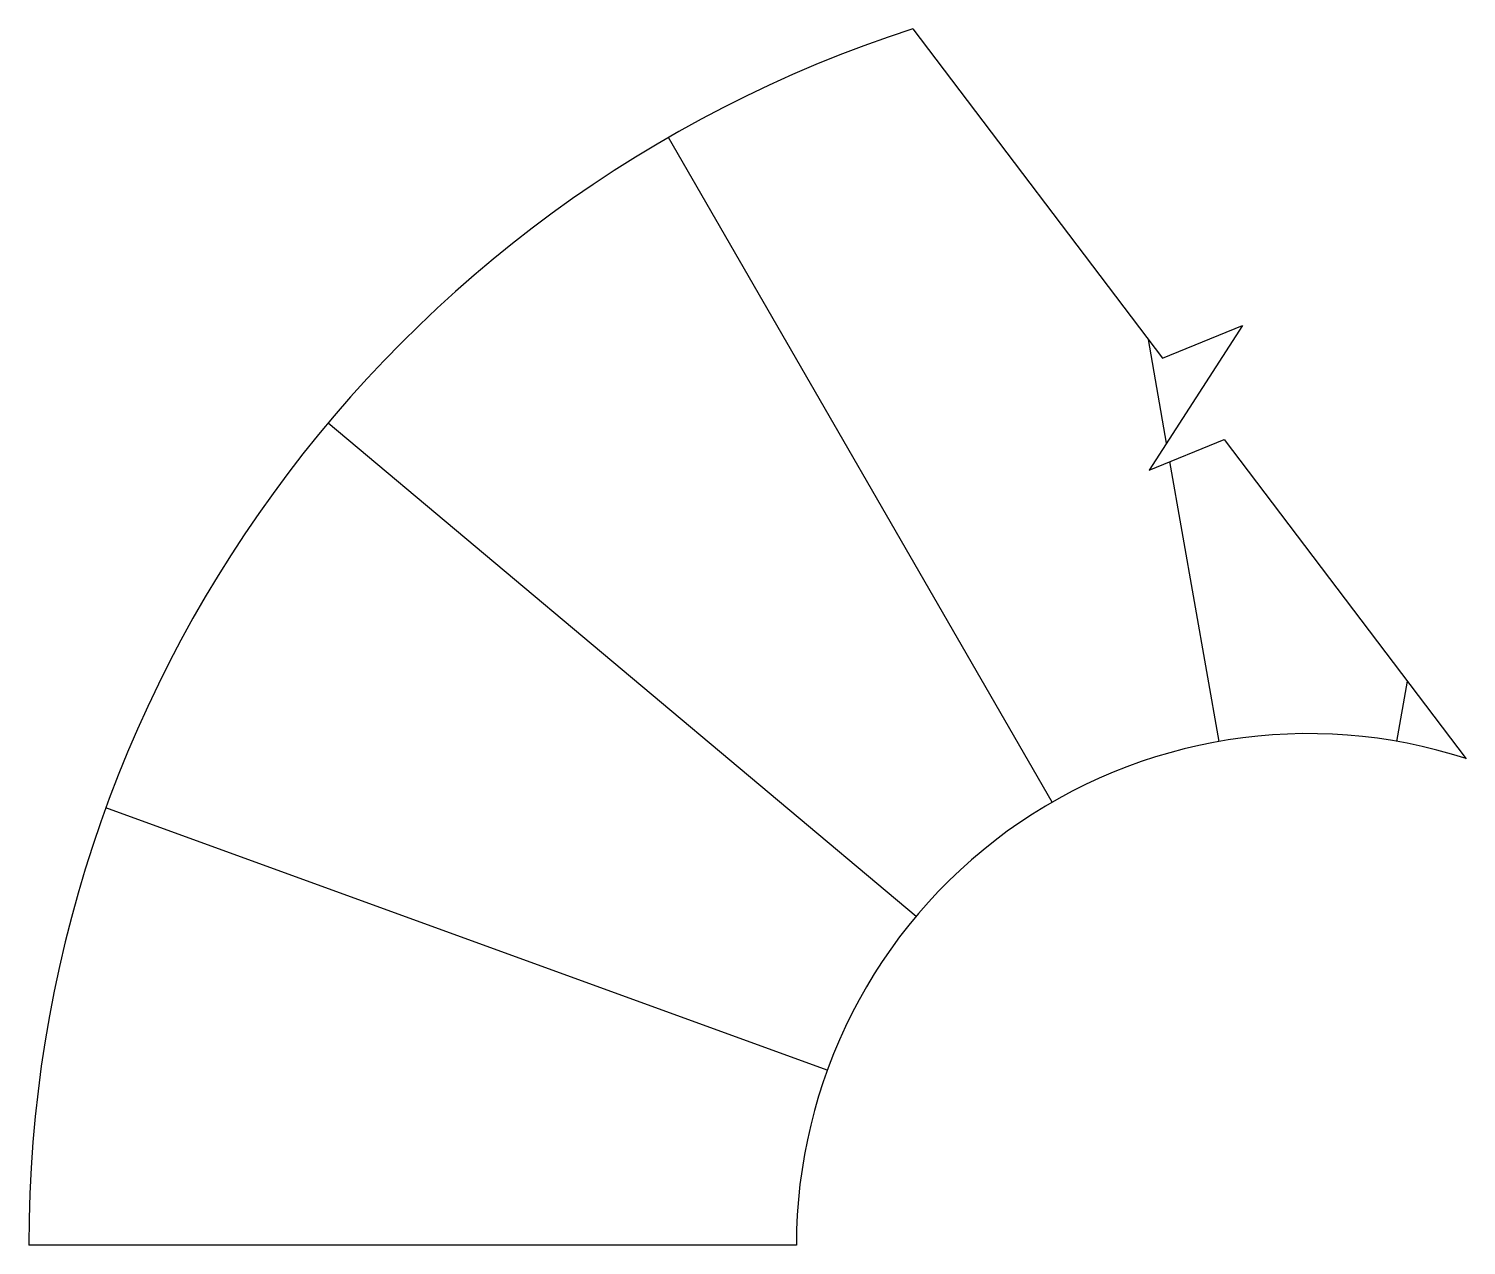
# Model space of a CAD drawing. Header units: millimetres. Extents: x 0 to 2247, y 0 to 1902.
import ezdxf

# ---------------------------------------------------------------- set-up
doc = ezdxf.new("R2010")
doc.units = ezdxf.units.MM
doc.layers.add('STAIR_楼梯', color=2, linetype='Continuous')

msp = doc.modelspace()

# ---------------------------------------------------------------- linework, layer by layer
at = {"layer": 'STAIR_楼梯'}
for p, q in [((1382, 1902.1), (1772.4, 1387.2)), ((1600, 692.8), (1000, 1732.1)), ((1778.8, 1254.3), (1750.3, 1416.3)), ((1897.4, 1438.1), (1751.6, 1212.1)), ((1772.4, 1387.2), (1897.4, 1438.1)), ((1387.2, 514.2), (467.9, 1285.6)), ((1751.6, 1212.1), (1868.9, 1259.9)), ((1868.9, 1259.9), (2247.2, 760.8)), ((1861.1, 787.8), (1783.9, 1225.3)), ((2138.9, 787.8), (2155.5, 881.8)), ((1248.2, 273.6), (120.6, 684)), ((1200, 0), (0, 0))]:
    msp.add_line(p, q, dxfattribs=at)
for radius, start in [(2000, 108), (800, 72)]:
    msp.add_arc((2000, 0), radius, start, 180, dxfattribs=at)

doc.saveas('drawing.dxf')
